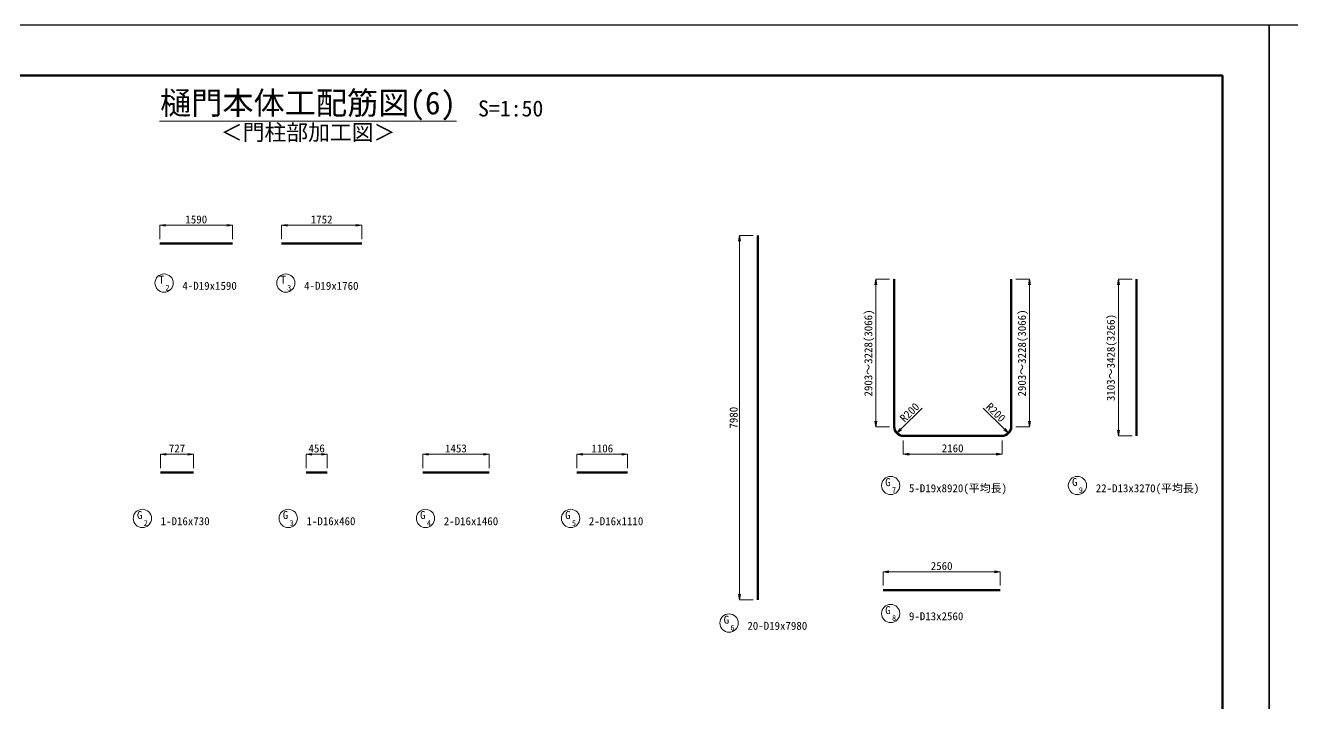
# Model space of a CAD drawing. Header units: millimetres. Extents: x 169470 to 758170, y -17820 to 11880.
# Drawn here: x 394560 to 422282, y -2970 to 11880 of the extents above; entities that cross this region are included whole.
import ezdxf
from ezdxf.enums import TextEntityAlignment as Align

# ---------------------------------------------------------------- set-up
doc = ezdxf.new("R2010")
doc.units = ezdxf.units.MM
doc.header["$LTSCALE"] = 50
doc.header["$PDSIZE"] = 300
doc.layers.get('Defpoints').update_dxf_attribs({"color": 151})
for name, color, linetype, lineweight in [('D-STR', 1, 'Continuous', 50), ('D-STR-DIM', 7, 'Continuous', 13), ('D-STR-HTXT', 7, 'Continuous', 13), ('D-STR-TXT', 7, 'Continuous', 13), ('D-TTL', 2, 'Continuous', 140), ('D-TTL-LINE', 7, 'Continuous', 13), ('D-TTL-TXT', 7, 'Continuous', 13)]:
    doc.layers.add(name, color=color, linetype=linetype, lineweight=lineweight)
doc.styles.add('MS ゴシック', font='MS Gothic.ttf')
doc.styles.add('YOKO_GOTHIC', font='MS Gothic.ttf')
doc.dimstyles.new('DIM-50', dxfattribs={"dimscale": 50, "dimtxt": 3.5, "dimasz": 2.5, "dimexe": 0, "dimexo": 2, "dimgap": 0.8, "dimtad": 1, "dimdec": 0, "dimzin": 1, "dimdsep": 46, "dimtxsty": 'MS ゴシック', "dimblk": 'OPEN', "dimcen": 0.1, "dimclrd": 256, "dimclre": 256, "dimclrt": 256, "dimaunit": 1, "dimadec": 3, "dimazin": 0, "dimtfac": 1, "dimtdec": 0, "dimtix": 1, "dimtmove": 2, "dimatfit": 3, "dimldrblk": 'OPEN', "dimfxl": 1, "dimlwd": -1, "dimlwe": -1, "dimarcsym": 2})

# ---------------------------------------------------------------- blocks, each defined once
blk = doc.blocks.new('_Open')
at = {"color": 0, "linetype": 'ByBlock', "lineweight": -2}
for p, q in [((-1, 0.17), (0, 0)), ((-1, -0.17), (0, 0)), ((0, 0), (-1, 0))]:
    blk.add_line(p, q, dxfattribs=at)
blk = doc.blocks.new('*D1116')
at = {"layer": 'D-STR-DIM', "transparency": 16777216}
for p, q in [((413324, -385), (413324, -85)), ((413449, -85), (415759, -85)), ((415884, -385), (415884, -85))]:
    blk.add_line(p, q, dxfattribs=at)
at = {"layer": 'Defpoints', "color": 0, "transparency": 16777216}
for p in [(415884, -85), (413324, -485), (415884, -485)]:
    blk.add_point(p, dxfattribs=at)
at = {"layer": 'D-STR-DIM', "transparency": 16777216, "xscale": 125, "yscale": 125, "zscale": 125, "rotation": 180}
blk.add_blockref('_Open', (413324, -85), dxfattribs=at)
at = {"layer": 'D-STR-DIM', "transparency": 16777216, "xscale": 125, "yscale": 125, "zscale": 125}
blk.add_blockref('_Open', (415884, -85), dxfattribs=at)
at = {"layer": 'D-STR-DIM', "transparency": 16777216, "insert": (414604, 42), "char_height": 175, "attachment_point": 5, "style": 'MS ゴシック'}
blk.add_mtext('2560', dxfattribs=at)
blk = doc.blocks.new('*D1117')
at = {"layer": 'D-STR-DIM', "transparency": 16777216}
for p, q in [((418770, 6321), (418470, 6321)), ((418470, 3018), (418470, 6196)), ((418770, 2893), (418470, 2893))]:
    blk.add_line(p, q, dxfattribs=at)
at = {"layer": 'Defpoints', "color": 0, "transparency": 16777216}
for p in [(418470, 6321), (418870, 6321), (418870, 2893)]:
    blk.add_point(p, dxfattribs=at)
at = {"layer": 'D-STR-DIM', "transparency": 16777216, "xscale": 125, "yscale": 125, "zscale": 125}
for p, rotation in [((418470, 6321), 90), ((418470, 2893), 270)]:
    blk.add_blockref('_Open', p, dxfattribs=dict(at, rotation=rotation))
at = {"layer": 'D-STR-DIM', "transparency": 16777216, "insert": (418327, 4607), "char_height": 175, "attachment_point": 5, "rotation": 90, "style": 'MS ゴシック'}
blk.add_mtext('{\\C7;3103～}3428(3266)', dxfattribs=at)
blk = doc.blocks.new('*D921')
at = {"layer": 'D-STR-DIM', "transparency": 16777216}
for p, q in [((413765, 2793), (413765, 2493)), ((415925, 2793), (415925, 2493)), ((413890, 2493), (415800, 2493))]:
    blk.add_line(p, q, dxfattribs=at)
at = {"layer": 'Defpoints', "color": 0, "transparency": 16777216}
for p in [(413765, 2893), (415925, 2893), (415925, 2493)]:
    blk.add_point(p, dxfattribs=at)
at = {"layer": 'D-STR-DIM', "transparency": 16777216, "xscale": 125, "yscale": 125, "zscale": 125, "rotation": 180}
blk.add_blockref('_Open', (413765, 2493), dxfattribs=at)
at = {"layer": 'D-STR-DIM', "transparency": 16777216, "xscale": 125, "yscale": 125, "zscale": 125}
blk.add_blockref('_Open', (415925, 2493), dxfattribs=at)
at = {"layer": 'D-STR-DIM', "transparency": 16777216, "insert": (414845, 2620), "char_height": 175, "attachment_point": 5, "style": 'MS ゴシック'}
blk.add_mtext('2160', dxfattribs=at)
blk = doc.blocks.new('*D941')
at = {"layer": 'D-STR-DIM', "transparency": 16777216}
for p, q in [((413465, 6321), (413165, 6321)), ((413165, 3218), (413165, 6196)), ((413465, 3093), (413165, 3093))]:
    blk.add_line(p, q, dxfattribs=at)
at = {"layer": 'Defpoints', "color": 0, "transparency": 16777216}
for p in [(413165, 6321), (413565, 6321), (413565, 3093)]:
    blk.add_point(p, dxfattribs=at)
at = {"layer": 'D-STR-DIM', "transparency": 16777216, "xscale": 125, "yscale": 125, "zscale": 125}
for p, rotation in [((413165, 6321), 90), ((413165, 3093), 270)]:
    blk.add_blockref('_Open', p, dxfattribs=dict(at, rotation=rotation))
at = {"layer": 'D-STR-DIM', "transparency": 16777216, "insert": (413023, 4707), "char_height": 175, "attachment_point": 5, "rotation": 90, "style": 'MS ゴシック'}
blk.add_mtext('{\\C7;2903～}3228(3066)', dxfattribs=at)
blk = doc.blocks.new('*D942')
at = {"layer": 'D-STR-DIM', "transparency": 16777216}
for p, q in [((416225, 6321), (416525, 6321)), ((416525, 6196), (416525, 3218)), ((416225, 3093), (416525, 3093))]:
    blk.add_line(p, q, dxfattribs=at)
at = {"layer": 'Defpoints', "color": 0, "transparency": 16777216}
for p in [(416125, 6321), (416125, 3093), (416525, 3093)]:
    blk.add_point(p, dxfattribs=at)
at = {"layer": 'D-STR-DIM', "transparency": 16777216, "xscale": 125, "yscale": 125, "zscale": 125}
for p, rotation in [((416525, 6321), 90), ((416525, 3093), 270)]:
    blk.add_blockref('_Open', p, dxfattribs=dict(at, rotation=rotation))
at = {"layer": 'D-STR-DIM', "transparency": 16777216, "insert": (416383, 4707), "char_height": 175, "attachment_point": 5, "rotation": 90, "style": 'MS ゴシック'}
blk.add_mtext('{\\C7;2903～}3228(3066)', dxfattribs=at)
blk = doc.blocks.new('*D959')
at = {"layer": 'D-STR-DIM', "transparency": 16777216}
blk.add_line((415515, 3496), (415979, 3040), dxfattribs=at)
at = {"layer": 'Defpoints', "color": 0, "transparency": 16777216}
for p in [(415925, 3093), (416068, 2953)]:
    blk.add_point(p, dxfattribs=at)
at = {"layer": 'D-STR-DIM', "transparency": 16777216, "xscale": 125, "yscale": 125, "zscale": 125, "rotation": 315.5138902801843}
blk.add_blockref('_Open', (416068, 2953), dxfattribs=at)
at = {"layer": 'D-STR-DIM', "transparency": 16777216, "insert": (415788, 3406), "char_height": 175, "attachment_point": 5, "rotation": 315.5139, "style": 'MS ゴシック'}
blk.add_mtext('R200', dxfattribs=at)
blk = doc.blocks.new('*D1270')
at = {"layer": 'D-STR-DIM', "transparency": 16777216}
blk.add_line((414176, 3496), (413712, 3040), dxfattribs=at)
blk.add_arc((413765, 3093), 200, 224.4861, 241.3521, dxfattribs=at)
at = {"layer": 'Defpoints', "color": 0, "transparency": 16777216}
for p in [(413765, 3093), (413623, 2953)]:
    blk.add_point(p, dxfattribs=at)
at = {"layer": 'D-STR-DIM', "transparency": 16777216, "xscale": 125, "yscale": 125, "zscale": 125, "rotation": 224.4861097198391}
blk.add_blockref('_Open', (413623, 2953), dxfattribs=at)
at = {"layer": 'D-STR-DIM', "transparency": 16777216, "insert": (413903, 3406), "char_height": 175, "attachment_point": 5, "rotation": 44.4861, "style": 'MS ゴシック'}
blk.add_mtext('R200', dxfattribs=at)
blk = doc.blocks.new('*D2686')
at = {"layer": 'D-STR-DIM', "transparency": 16777216}
for p, q in [((397514, 2189), (397514, 2489)), ((397639, 2489), (398116, 2489)), ((398241, 2189), (398241, 2489))]:
    blk.add_line(p, q, dxfattribs=at)
at = {"layer": 'Defpoints', "color": 0, "transparency": 16777216}
for p in [(398241, 2489), (397514, 2089), (398241, 2089)]:
    blk.add_point(p, dxfattribs=at)
at = {"layer": 'D-STR-DIM', "transparency": 16777216, "xscale": 125, "yscale": 125, "zscale": 125, "rotation": 180}
blk.add_blockref('_Open', (397514, 2489), dxfattribs=at)
at = {"layer": 'D-STR-DIM', "transparency": 16777216, "xscale": 125, "yscale": 125, "zscale": 125}
blk.add_blockref('_Open', (398241, 2489), dxfattribs=at)
at = {"layer": 'D-STR-DIM', "transparency": 16777216, "insert": (397878, 2617), "char_height": 175, "attachment_point": 5, "style": 'MS ゴシック'}
blk.add_mtext('727', dxfattribs=at)
blk = doc.blocks.new('*D2687')
at = {"layer": 'D-STR-DIM', "transparency": 16777216}
for p, q in [((400704, 2189), (400704, 2489)), ((400829, 2489), (401035, 2489)), ((401160, 2189), (401160, 2489))]:
    blk.add_line(p, q, dxfattribs=at)
at = {"layer": 'Defpoints', "color": 0, "transparency": 16777216}
for p in [(401160, 2489), (400704, 2089), (401160, 2089)]:
    blk.add_point(p, dxfattribs=at)
at = {"layer": 'D-STR-DIM', "transparency": 16777216, "xscale": 125, "yscale": 125, "zscale": 125, "rotation": 180}
blk.add_blockref('_Open', (400704, 2489), dxfattribs=at)
at = {"layer": 'D-STR-DIM', "transparency": 16777216, "xscale": 125, "yscale": 125, "zscale": 125}
blk.add_blockref('_Open', (401160, 2489), dxfattribs=at)
at = {"layer": 'D-STR-DIM', "transparency": 16777216, "insert": (400932, 2617), "char_height": 175, "attachment_point": 5, "style": 'MS ゴシック'}
blk.add_mtext('456', dxfattribs=at)
blk = doc.blocks.new('*D2688')
at = {"layer": 'D-STR-DIM', "transparency": 16777216}
for p, q in [((403253, 2189), (403253, 2489)), ((403378, 2489), (404581, 2489)), ((404706, 2189), (404706, 2489))]:
    blk.add_line(p, q, dxfattribs=at)
at = {"layer": 'Defpoints', "color": 0, "transparency": 16777216}
for p in [(404706, 2489), (403253, 2089), (404706, 2089)]:
    blk.add_point(p, dxfattribs=at)
at = {"layer": 'D-STR-DIM', "transparency": 16777216, "xscale": 125, "yscale": 125, "zscale": 125, "rotation": 180}
blk.add_blockref('_Open', (403253, 2489), dxfattribs=at)
at = {"layer": 'D-STR-DIM', "transparency": 16777216, "xscale": 125, "yscale": 125, "zscale": 125}
blk.add_blockref('_Open', (404706, 2489), dxfattribs=at)
at = {"layer": 'D-STR-DIM', "transparency": 16777216, "insert": (403979, 2617), "char_height": 175, "attachment_point": 5, "style": 'MS ゴシック'}
blk.add_mtext('1453', dxfattribs=at)
blk = doc.blocks.new('*D2689')
at = {"layer": 'D-STR-DIM', "transparency": 16777216}
for p, q in [((406627, 2189), (406627, 2489)), ((406752, 2489), (407608, 2489)), ((407733, 2189), (407733, 2489))]:
    blk.add_line(p, q, dxfattribs=at)
at = {"layer": 'Defpoints', "color": 0, "transparency": 16777216}
for p in [(407733, 2489), (406627, 2089), (407733, 2089)]:
    blk.add_point(p, dxfattribs=at)
at = {"layer": 'D-STR-DIM', "transparency": 16777216, "xscale": 125, "yscale": 125, "zscale": 125, "rotation": 180}
blk.add_blockref('_Open', (406627, 2489), dxfattribs=at)
at = {"layer": 'D-STR-DIM', "transparency": 16777216, "xscale": 125, "yscale": 125, "zscale": 125}
blk.add_blockref('_Open', (407733, 2489), dxfattribs=at)
at = {"layer": 'D-STR-DIM', "transparency": 16777216, "insert": (407180, 2617), "char_height": 175, "attachment_point": 5, "style": 'MS ゴシック'}
blk.add_mtext('1106', dxfattribs=at)
blk = doc.blocks.new('*D2690')
at = {"layer": 'D-STR-DIM', "transparency": 16777216}
for p, q in [((397504, 7202), (397504, 7502)), ((397629, 7502), (398969, 7502)), ((399094, 7202), (399094, 7502))]:
    blk.add_line(p, q, dxfattribs=at)
at = {"layer": 'Defpoints', "color": 0, "transparency": 16777216}
for p in [(399094, 7502), (397504, 7102), (399094, 7102)]:
    blk.add_point(p, dxfattribs=at)
at = {"layer": 'D-STR-DIM', "transparency": 16777216, "xscale": 125, "yscale": 125, "zscale": 125, "rotation": 180}
blk.add_blockref('_Open', (397504, 7502), dxfattribs=at)
at = {"layer": 'D-STR-DIM', "transparency": 16777216, "xscale": 125, "yscale": 125, "zscale": 125}
blk.add_blockref('_Open', (399094, 7502), dxfattribs=at)
at = {"layer": 'D-STR-DIM', "transparency": 16777216, "insert": (398299, 7629), "char_height": 175, "attachment_point": 5, "style": 'MS ゴシック'}
blk.add_mtext('1590', dxfattribs=at)
blk = doc.blocks.new('*D2691')
at = {"layer": 'D-STR-DIM', "transparency": 16777216}
for p, q in [((400166, 7202), (400166, 7502)), ((400291, 7502), (401793, 7502)), ((401918, 7202), (401918, 7502))]:
    blk.add_line(p, q, dxfattribs=at)
at = {"layer": 'Defpoints', "color": 0, "transparency": 16777216}
for p in [(401918, 7502), (400166, 7102), (401918, 7102)]:
    blk.add_point(p, dxfattribs=at)
at = {"layer": 'D-STR-DIM', "transparency": 16777216, "xscale": 125, "yscale": 125, "zscale": 125, "rotation": 180}
blk.add_blockref('_Open', (400166, 7502), dxfattribs=at)
at = {"layer": 'D-STR-DIM', "transparency": 16777216, "xscale": 125, "yscale": 125, "zscale": 125}
blk.add_blockref('_Open', (401918, 7502), dxfattribs=at)
at = {"layer": 'D-STR-DIM', "transparency": 16777216, "insert": (401042, 7629), "char_height": 175, "attachment_point": 5, "style": 'MS ゴシック'}
blk.add_mtext('1752', dxfattribs=at)
blk = doc.blocks.new('*D2692')
at = {"layer": 'D-STR-DIM', "transparency": 16777216}
for p, q in [((410481, 7280), (410181, 7280)), ((410181, -575), (410181, 7155)), ((410481, -700), (410181, -700))]:
    blk.add_line(p, q, dxfattribs=at)
at = {"layer": 'Defpoints', "color": 0, "transparency": 16777216}
for p in [(410181, 7280), (410581, 7280), (410581, -700)]:
    blk.add_point(p, dxfattribs=at)
at = {"layer": 'D-STR-DIM', "transparency": 16777216, "xscale": 125, "yscale": 125, "zscale": 125}
for p, rotation in [((410181, 7280), 90), ((410181, -700), 270)]:
    blk.add_blockref('_Open', p, dxfattribs=dict(at, rotation=rotation))
at = {"layer": 'D-STR-DIM', "transparency": 16777216, "insert": (410054, 3290), "char_height": 175, "attachment_point": 5, "rotation": 90, "style": 'MS ゴシック'}
blk.add_mtext('7980', dxfattribs=at)

msp = doc.modelspace()

# ---------------------------------------------------------------- linework, layer by layer
at = {"layer": 'D-STR'}
for p, q in [((399093.87, 7101.73), (397503.87, 7101.73)), ((401918.35, 7101.73), (400166.35, 7101.73))]:
    msp.add_line(p, q, dxfattribs=at)
for points in [[(410581.12, -699.52), (410581.12, 7280.48)], [(418869.56, 2892.71), (418869.56, 6320.71)], [(397514.1, 2089.32), (398241.1, 2089.32)], [(400703.91, 2089.32), (401159.91, 2089.32)], [(403252.9, 2089.32), (404705.9, 2089.32)], [(406626.58, 2089.32), (407732.58, 2089.32)], [(413323.54, -485.47), (415883.54, -485.47)]]:
    msp.add_lwpolyline(points, dxfattribs=at)
msp.add_lwpolyline([(413565.37, 6320.71), (413565.37, 3092.71, 0.41421356), (413765.37, 2892.71), (415925.37, 2892.71, 0.41421356), (416125.37, 3092.71), (416125.37, 6320.71)], format="xyb", dxfattribs=at)
at = {"layer": 'D-STR-HTXT', "color": 4}
for centre in [(397595.38, 6237.28), (400257.86, 6237.28), (413488.29, 1805.91), (417574.33, 1805.91), (397120.17, 1085.01), (400309.98, 1085.01), (403313.12, 1085.01), (406487.38, 1085.01), (409954.15, -1205.67)]:
    msp.add_circle(centre, 200, dxfattribs=at)
at = {"layer": 'D-STR-HTXT'}
msp.add_circle((413488.29, -995.91), 200, dxfattribs=at)
at = {"layer": 'D-TTL'}
msp.add_lwpolyline([(380744.53, 10780), (380744.53, -16720), (420744.53, -16720), (420744.53, 10780)], close=True, dxfattribs=at)
at = {"layer": 'D-TTL-LINE'}
msp.add_line((397494.53, 9780), (403994.53, 9780), dxfattribs=at)
at = {"layer": 'Defpoints', "color": 1}
for points in [[(379719.53, 11880), (379719.53, -17820), (421769.53, -17820), (421769.53, 11880)], [(421769.53, 11880), (421769.53, -17820), (463819.53, -17820), (463819.53, 11880)]]:
    msp.add_lwpolyline(points, close=True, dxfattribs=at)

# ---------------------------------------------------------------- texts
at = {"layer": 'D-STR-TXT', "style": 'MS ゴシック'}
msp.add_text('＜門柱部加工図＞', height=350, dxfattribs=at).set_placement((400744.53, 9255.82), align=Align.BOTTOM_CENTER)
at = {"layer": 'D-STR-TXT', "color": 4, "style": 'YOKO_GOTHIC'}
for s, height, p in [('T ', 175, (397595.38, 6312.28)), ('T ', 175, (400257.86, 6312.28)), ('2', 125, (397670.38, 6137.28)), ('3', 125, (400332.86, 6137.28)), ('G ', 175, (413488.29, 1880.91)), ('G ', 175, (417574.33, 1880.91)), ('7', 125, (413563.29, 1705.91)), ('9', 125, (417649.33, 1705.91)), ('G ', 175, (397120.17, 1160.01)), ('G ', 175, (400309.98, 1160.01)), ('G ', 175, (403313.12, 1160.01)), ('G ', 175, (406487.38, 1160.01)), ('2', 125, (397195.17, 985.01)), ('3', 125, (400384.98, 985.01)), ('4', 125, (403388.12, 985.01)), ('5', 125, (406562.38, 985.01)), ('G ', 175, (409954.15, -1130.67)), ('6', 125, (410029.15, -1305.67))]:
    msp.add_text(s, height=height, dxfattribs=at).set_placement(p, align=Align.MIDDLE_CENTER)
for s, p in [('4-D19x1590', (397995.38, 6037.28)), ('4-D19x1760', (400657.86, 6037.28)), ('5-D19x8920(平均長)', (413888.29, 1605.91)), ('22-D13x3270(平均長)', (417974.33, 1605.91)), ('1-D16x730', (397520.17, 885.01)), ('1-D16x460', (400709.98, 885.01)), ('2-D16x1460', (403713.12, 885.01)), ('2-D16x1110', (406887.38, 885.01)), ('20-D19x7980', (410354.15, -1405.67))]:
    msp.add_text(s, height=175, dxfattribs=at).set_placement(p, align=Align.BOTTOM_LEFT)
at = {"layer": 'D-STR-TXT', "style": 'YOKO_GOTHIC'}
for s, height, p in [('G ', 175, (413488.29, -920.91)), ('8', 125, (413563.29, -1095.91))]:
    msp.add_text(s, height=height, dxfattribs=at).set_placement(p, align=Align.MIDDLE_CENTER)
msp.add_text('9-D13x2560', height=175, dxfattribs=at).set_placement((413888.29, -1195.91), align=Align.BOTTOM_LEFT)
at = {"layer": 'D-TTL-TXT', "style": 'MS ゴシック'}
for s, height, p in [('樋門本体工配筋図(6)', 500, (400744.53, 9780)), ('S=1:50', 350, (405176.86, 9780))]:
    msp.add_text(s, height=height, dxfattribs=at).set_placement(p, align=Align.BOTTOM_CENTER)

# ---------------------------------------------------------------- dimensions: what is measured, and where the dimension line sits
at = {"layer": 'D-STR-DIM'}
for p1, p2, distance, picture, middle in [((397503.87, 7101.73), (399093.87, 7101.73), 400, '*D2690', (398298.87, 7629.23)), ((400166.35, 7101.73), (401918.35, 7101.73), 400, '*D2691', (401042.35, 7629.23)), ((410581.12, -699.52), (410581.12, 7280.48), 400, '*D2692', (410053.62, 3290.48)), ((413765.37, 2892.71), (415925.37, 2892.71), -400, '*D921', (414845.37, 2620.21)), ((397514.1, 2089.32), (398241.1, 2089.32), 400, '*D2686', (397877.6, 2616.82)), ((400703.91, 2089.32), (401159.91, 2089.32), 400, '*D2687', (400931.91, 2616.82)), ((403252.9, 2089.32), (404705.9, 2089.32), 400, '*D2688', (403979.4, 2616.82)), ((406626.58, 2089.32), (407732.58, 2089.32), 400, '*D2689', (407179.58, 2616.82)), ((413323.54, -485.47), (415883.54, -485.47), 400, '*D1116', (414603.54, 42.03))]:
    dim = msp.add_aligned_dim(p1=p1, p2=p2, distance=distance, dimstyle='DIM-50', dxfattribs=at)
    dim.commit()
    dim.dimension.update_dxf_attribs({"geometry": picture, "text_midpoint": middle})
for p1, p2, text, picture, middle in [((413565.37, 3092.71), (413565.37, 6320.71), '{\\C7;2903～}<>(3066)', '*D941', (413023.21, 4706.71)), ((416125.37, 6320.71), (416125.37, 3092.71), '{\\C7;2903～}<>(3066)', '*D942', (416383.21, 4706.71)), ((418869.56, 2892.71), (418869.56, 6320.71), '{\\C7;3103～}<>(3266)', '*D1117', (418327.4, 4606.71))]:
    dim = msp.add_aligned_dim(p1=p1, p2=p2, distance=400, text=text, dimstyle='DIM-50', dxfattribs=at)
    dim.commit()
    dim.dimension.update_dxf_attribs({"geometry": picture, "text_midpoint": middle})
for center, mpoint, picture, middle in [((413765.37, 3092.71), (413622.69, 2952.57), '*D1270', (413991.98, 3315.3)), ((415925.37, 3092.71), (416068.06, 2952.57), '*D959', (415698.76, 3315.3))]:
    dim = msp.add_radius_dim(center=center, mpoint=mpoint, dimstyle='DIM-50', override={"dimtmove": 0}, dxfattribs=at)
    dim.commit()
    dim.dimension.update_dxf_attribs({"geometry": picture, "text_midpoint": middle, "dimtype": 164})

doc.saveas('drawing.dxf')
